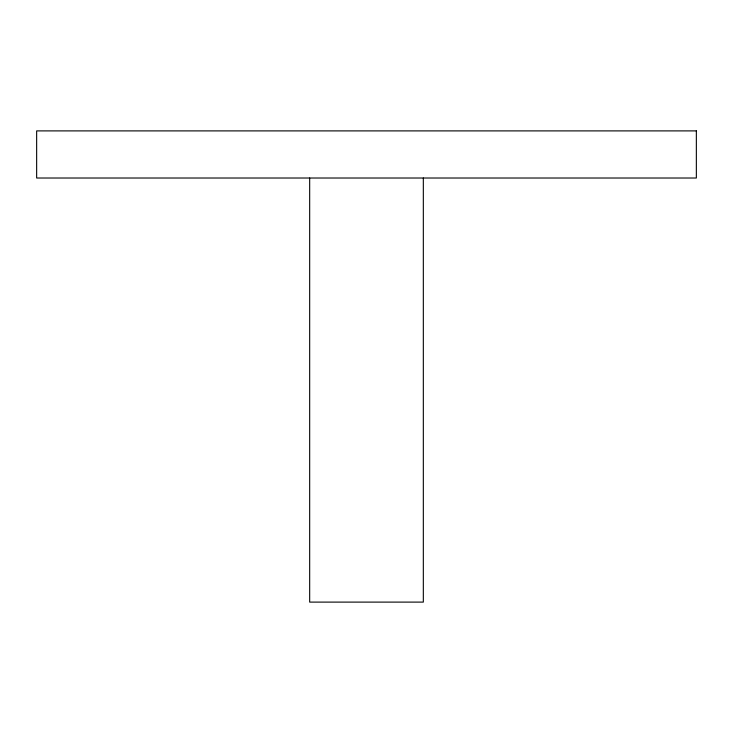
<?xml version="1.0" encoding="UTF-8"?>
<svg xmlns="http://www.w3.org/2000/svg" width="733" height="733" viewBox="0 0 733 733"><rect width="100%" height="100%" fill="white"/><g stroke="black" fill="none" stroke-linecap="round" stroke-linejoin="round"><path stroke-width="1.1" d="M423.326 178.018L423.326 602.105L309.674 602.105L309.674 178.018M696.35 130.895L36.65 130.895L36.65 178.018L696.35 178.018L696.35 130.895"/></g></svg>
